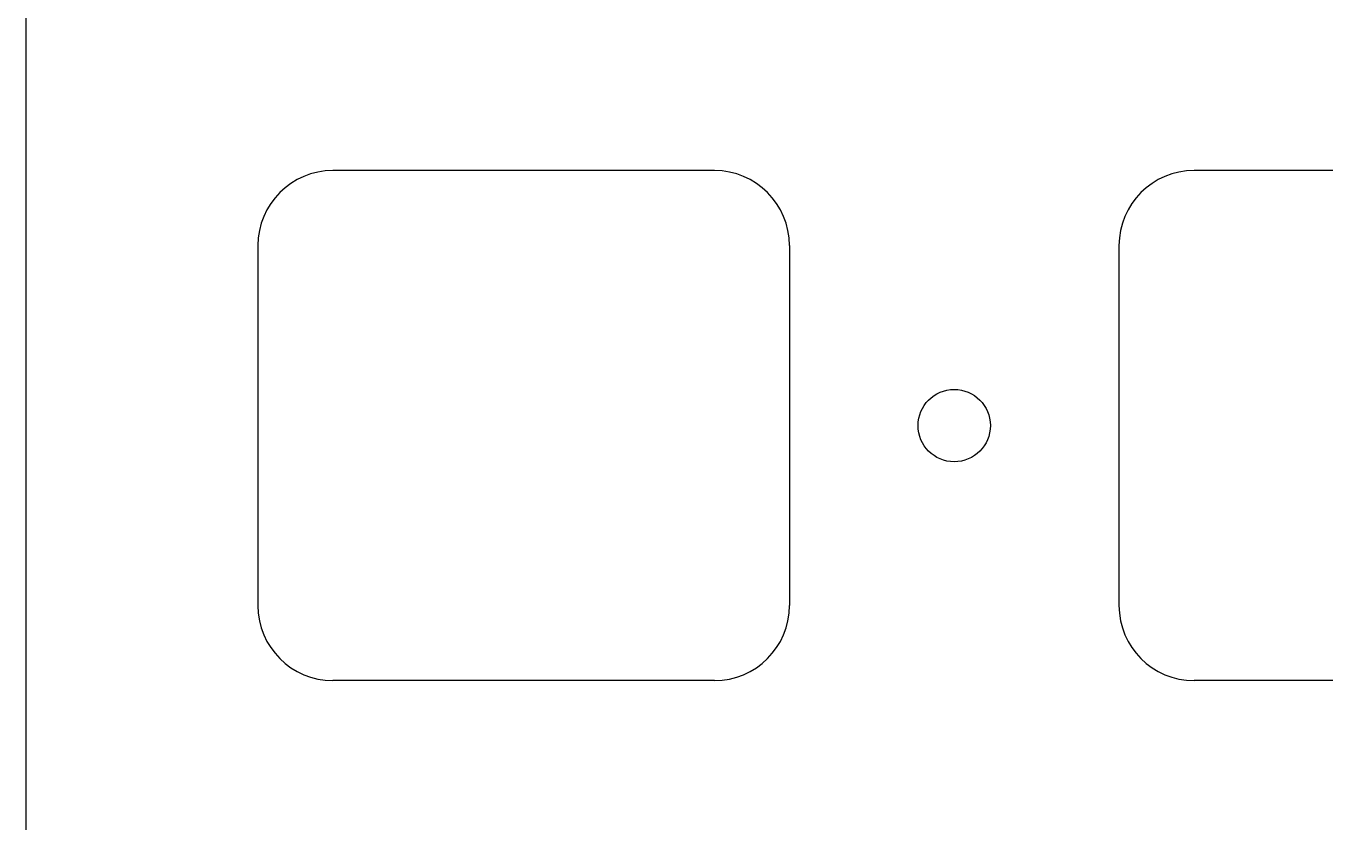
# Model space of a CAD drawing. Header units: millimetres. Extents: x -9 to 276, y -90 to 14.
# Drawn here: x -9 to 26.92, y -30.01 to -8.01 of the extents above; entities that cross this region are included whole.
import ezdxf

# ---------------------------------------------------------------- set-up
doc = ezdxf.new("R2010")
doc.units = ezdxf.units.MM
doc.layers.add('BLACK', color=7, linetype='CONTINUOUS')

msp = doc.modelspace()

# ---------------------------------------------------------------- linework, layer by layer
at = {"layer": 'BLACK', "linetype": 'Continuous'}
for p, q in [((-8.998549, -6.647223), (-8.99855, -20.544445)), ((10.03895, -12.00205), (-0.511051, -12.00205)), ((33.85145, -12.00205), (23.301449, -12.00205)), ((-2.58605, -14.07705), (-2.58605, -24.027051)), ((12.11395, -14.07705), (12.11395, -24.02705)), ((21.22645, -14.07705), (21.22645, -24.027051)), ((-8.99855, -20.544445), (-8.99855, -34.441668)), ((10.03895, -26.10205), (-0.51105, -26.10205)), ((33.85145, -26.10205), (23.30145, -26.10205))]:
    msp.add_line(p, q, dxfattribs=at)
at = {"layer": 'BLACK'}
msp.add_circle((16.6702, -19.05205), 1, dxfattribs=at)
for centre, radius, start, end in [((-0.511046, -14.077054), 2.075004, 90.0001381, 179.9998896), ((10.03895, -14.07705), 2.075, 0, 90), ((23.301454, -14.077054), 2.075004, 90.0001381, 179.9998896), ((-0.511048, -24.027048), 2.075002, 180.0000828, 269.9999448), ((10.03895, -24.02705), 2.075, 270, 0), ((23.301452, -24.027048), 2.075002, 180.0000828, 269.9999448)]:
    msp.add_arc(centre, radius, start, end, dxfattribs=at)

doc.saveas('drawing.dxf')
